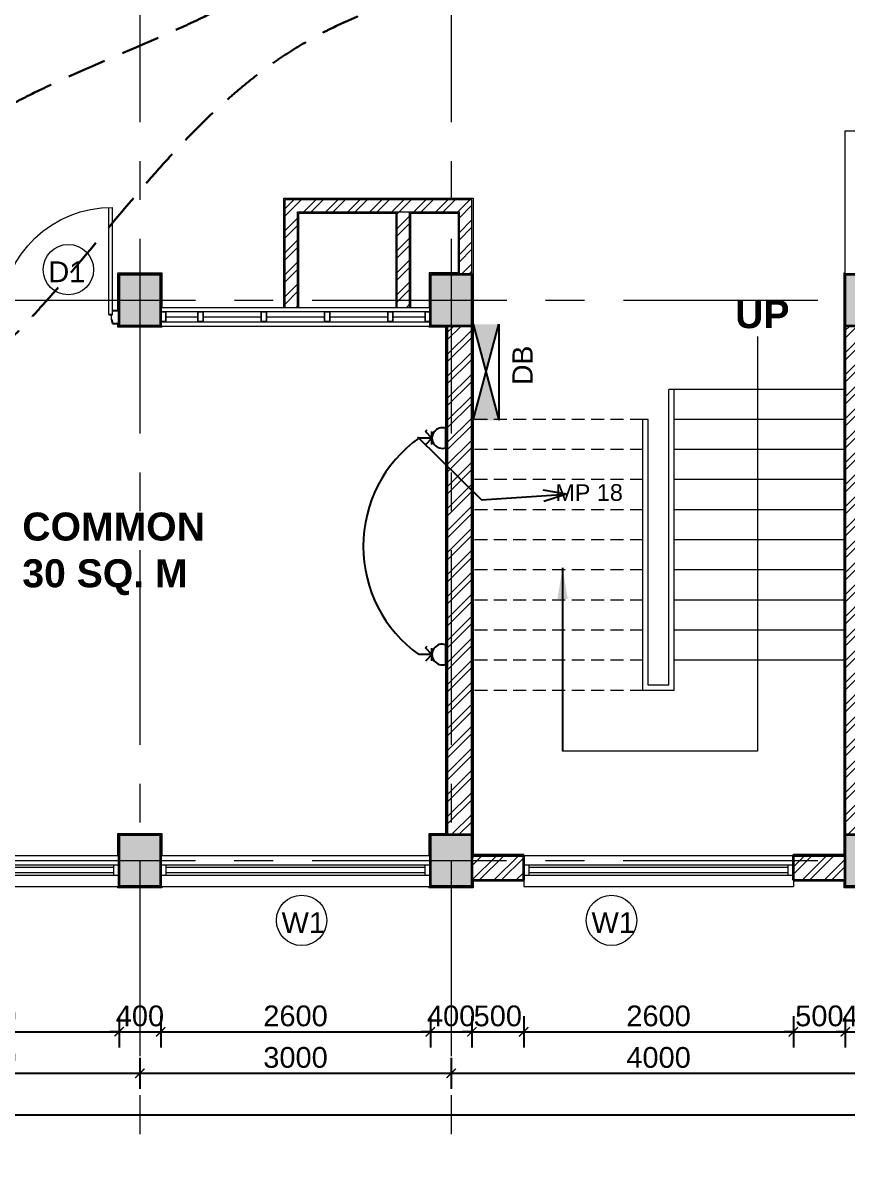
# Model space of a CAD drawing. Header units: inches. Extents: x 527934 to 2134587, y -408734 to 227304.
# Drawn here: x 1418932 to 1426882, y -203679 to -192755 of the extents above; entities that cross this region are included whole.
import ezdxf

# ---------------------------------------------------------------- set-up
doc = ezdxf.new("R2010")
doc.units = ezdxf.units.IN
doc.header["$MEASUREMENT"] = 0
for name, pattern in [('CENTER', [2, 1.25, -0.25, 0.25, -0.25]), ('HIDDEN', [0.375, 0.25, -0.125]), ('HIDDEN2', [0.1875, 0.125, -0.0625])]:
    doc.linetypes.add(name, pattern=pattern)
for name, color, linetype, lineweight in [('2 POWER TEL COMP', 3, 'Continuous', 25), ('5 DB BOXES', 3, 'Continuous', 25), ('6 LIGHT PT WIRING', 3, 'Continuous', 25), ('7 POWER PT WIRING', 3, 'Continuous', 25), ('centre line', 1, 'CENTER', 9), ('dim', 253, 'Continuous', 9), ('door', 77, 'Continuous', 13), ('hatch', 250, 'Continuous', 5), ('hatch - general', 252, 'Continuous', 5), ('hatch 2', 251, 'Continuous', 5), ('INSULATION', 253, 'Continuous', 5), ('metal', 40, 'Continuous', 18), ('partition wall', 5, 'Continuous', 20), ('partition wall-brick', 40, 'Continuous', 20), ('plaster line', 253, 'Continuous', 5), ('railing', 4, 'Continuous', 13), ('sill', 253, 'Continuous', 13), ('stair steps', 54, 'Continuous', 20), ('text', 7, 'Continuous', 13), ('wall - brick', 30, 'Continuous', 35), ('window', 1, 'Continuous', 15)]:
    doc.layers.add(name, color=color, linetype=linetype, lineweight=lineweight)
doc.styles.add('labelling', font='arial.ttf')
doc.styles.get("Standard").update_dxf_attribs({"font": 'arial.ttf'})
doc.styles.add('style1', font='arial.ttf')
doc.linetypes.add('BATTING', pattern='A,0.0001,-0.1,[134,ltypeshp.shx,S=0.1,R=0,X=-0.1,Y=0],-0.2,[134,ltypeshp.shx,S=0.1,R=180,X=0.1,Y=0],-0.1', length=0.4001)
doc.dimstyles.new('dim 100', dxfattribs={"dimtxt": 200, "dimasz": 90, "dimexe": 150, "dimexo": 150, "dimgap": 50, "dimtad": 1, "dimdec": 0, "dimzin": 0, "dimdsep": 46, "dimtxsty": 'Standard', "dimblk": 'ARCHTICK', "dimcen": 100, "dimdle": 150, "dimazin": 0, "dimtfac": 1, "dimtdec": 0, "dimtix": 1, "dimtmove": 2, "dimatfit": 3, "dimfxl": 150, "dimfxlon": 1, "dimtolj": 1, "dimtzin": 0, "dimarcsym": 0})
pattern_1 = [(45, (-719819.97, 58081.36), (-106.066017, 106.066017), []), (45, (-719749.25, 58081.36), (-106.066017, 106.066017), [])]

# ---------------------------------------------------------------- blocks, each defined once
blk = doc.blocks.new('_ArchTick')
at = {"color": 0, "linetype": 'ByBlock', "const_width": 0.15}
blk.add_lwpolyline([(-0.5, -0.5), (0.5, 0.5)], dxfattribs=at)
blk = doc.blocks.new('WINDOW 1')
at = {"layer": 'window'}
for p, q in [((2122082, -84476), (2124682, -84476)), ((2122132, -84476), (2122132, -84576)), ((2122132, -84501), (2124632, -84501)), ((2122082, -84576), (2124682, -84576)), ((2122132, -84551), (2124632, -84551))]:
    blk.add_line(p, q, dxfattribs=at)
at = {"layer": 'window', "ltscale": 400}
blk.add_line((2124632, -84576), (2124632, -84476), dxfattribs=at)
blk = doc.blocks.new('door 1')
at = {"layer": 'door', "lineweight": 25}
for p, q in [((1761262.3, -142071.5), (1761366.5, -142071.5)), ((1761262.3, -142124), (1761262.3, -142071.5)), ((1761366.5, -142124), (1761366.5, -142071.5)), ((1761333.2, -142134), (1761366.5, -142124)), ((1761295.7, -142989.8), (1761295.7, -143019)), ((1761262.3, -143019), (1761262.3, -143071.5)), ((1761262.3, -143071.5), (1761366.5, -143071.5)), ((1761333.2, -143009), (1761366.5, -143019)), ((1761366.5, -143019), (1761366.5, -143071.5))]:
    blk.add_line(p, q, dxfattribs=at)
at = {"layer": 'door'}
for p, q in [((1761262.3, -142124), (1761295.7, -142124)), ((1761295.7, -142124), (1761295.7, -142134)), ((1761333.2, -142134), (1761295.7, -142134)), ((1761295.7, -142989.8), (1760434.8, -142989.8)), ((1761295.7, -143019), (1760434.6, -143019)), ((1761333.2, -143009), (1761295.7, -143009))]:
    blk.add_line(p, q, dxfattribs=at)
blk.add_arc((1761319.9, -143009), 885.3, 91.56718, 180.64961, dxfattribs=at)
blk = doc.blocks.new('2X4')
at = {"layer": 'hatch 2'}
h = blk.add_hatch(dxfattribs=at)
h.set_pattern_fill('ANSI31', color=256, scale=20)
h.set_pattern_definition([(45, (0, 0), (-1.767766953, 1.767766953), [])])
h.paths.add_polyline_path([(5938822, -146997), (5938776, -146997, 0.414214), (5938774, -146999), (5938774, -147047), (5938777, -147047), (5938777, -147000), (5938821, -147000), (5938821, -147047), (5938824, -147047), (5938824, -146999, 0.414214)])
h.paths.add_polyline_path([(5938777, -147047), (5938774, -147047), (5938774, -147095, 0.414214), (5938776, -147097), (5938822, -147097, 0.414218), (5938824, -147095), (5938824, -147047), (5938821, -147047), (5938821, -147094), (5938777, -147094)])
at = {"layer": 'metal'}
blk.add_lwpolyline([(5938776, -147097), (5938822, -147097, 0.414214), (5938824, -147095), (5938824, -146999, 0.414214), (5938822, -146997), (5938776, -146997, 0.414214), (5938774, -146999), (5938774, -147095, 0.414214)], format="xyb", close=True, dxfattribs=at)
blk.add_lwpolyline([(5938777, -147094), (5938821, -147094), (5938821, -147000), (5938777, -147000)], close=True, dxfattribs=at)
blk = doc.blocks.new('*D3072')
at = {"layer": 'Defpoints', "color": 0, "ltscale": 400}
for p in [(1401862, -201079), (1433262, -201079), (1433262, -203279)]:
    blk.add_point(p, dxfattribs=at)
at = {"layer": 'dim', "color": 0, "lineweight": -2, "ltscale": 400}
for p, q in [((1401862, -203129), (1401862, -203429)), ((1433262, -203129), (1433262, -203429)), ((1401712, -203279), (1433412, -203279))]:
    blk.add_line(p, q, dxfattribs=at)
at = {"layer": 'dim', "color": 0, "lineweight": -2, "ltscale": 400, "xscale": 90, "yscale": 90, "zscale": 90, "rotation": 180}
blk.add_blockref('_ArchTick', (1401862, -203279), dxfattribs=at)
at = {"layer": 'dim', "color": 0, "lineweight": -2, "ltscale": 400, "xscale": 90, "yscale": 90, "zscale": 90}
blk.add_blockref('_ArchTick', (1433262, -203279), dxfattribs=at)
at = {"layer": 'dim', "color": 0, "ltscale": 400, "insert": (1417562, -203127), "char_height": 200, "attachment_point": 5}
blk.add_mtext('\\A1;31400', dxfattribs=at)
blk = doc.blocks.new('*D3078')
at = {"layer": 'Defpoints', "color": 0, "ltscale": 400}
for p in [(1417062, -201079), (1420062, -201079), (1420062, -202879)]:
    blk.add_point(p, dxfattribs=at)
at = {"layer": 'dim', "color": 0, "lineweight": -2, "ltscale": 400}
for p, q in [((1417062, -202729), (1417062, -203029)), ((1420062, -202729), (1420062, -203029)), ((1416912, -202879), (1420212, -202879))]:
    blk.add_line(p, q, dxfattribs=at)
at = {"layer": 'dim', "color": 0, "lineweight": -2, "ltscale": 400, "xscale": 90, "yscale": 90, "zscale": 90, "rotation": 180}
blk.add_blockref('_ArchTick', (1417062, -202879), dxfattribs=at)
at = {"layer": 'dim', "color": 0, "lineweight": -2, "ltscale": 400, "xscale": 90, "yscale": 90, "zscale": 90}
blk.add_blockref('_ArchTick', (1420062, -202879), dxfattribs=at)
at = {"layer": 'dim', "color": 0, "ltscale": 400, "insert": (1418562, -202727), "char_height": 200, "attachment_point": 5}
blk.add_mtext('\\A1;3000', dxfattribs=at)
blk = doc.blocks.new('*D3079')
at = {"layer": 'Defpoints', "color": 0, "ltscale": 400}
for p in [(1420062, -201079), (1423062, -201079), (1423062, -202879)]:
    blk.add_point(p, dxfattribs=at)
at = {"layer": 'dim', "color": 0, "lineweight": -2, "ltscale": 400}
for p, q in [((1420062, -202729), (1420062, -203029)), ((1423062, -202729), (1423062, -203029)), ((1419912, -202879), (1423212, -202879))]:
    blk.add_line(p, q, dxfattribs=at)
at = {"layer": 'dim', "color": 0, "lineweight": -2, "ltscale": 400, "xscale": 90, "yscale": 90, "zscale": 90, "rotation": 180}
blk.add_blockref('_ArchTick', (1420062, -202879), dxfattribs=at)
at = {"layer": 'dim', "color": 0, "lineweight": -2, "ltscale": 400, "xscale": 90, "yscale": 90, "zscale": 90}
blk.add_blockref('_ArchTick', (1423062, -202879), dxfattribs=at)
at = {"layer": 'dim', "color": 0, "ltscale": 400, "insert": (1421562, -202727), "char_height": 200, "attachment_point": 5}
blk.add_mtext('\\A1;3000', dxfattribs=at)
blk = doc.blocks.new('*D3080')
at = {"layer": 'Defpoints', "color": 0, "ltscale": 400}
for p in [(1423062, -201079), (1427062, -201079), (1427062, -202879)]:
    blk.add_point(p, dxfattribs=at)
at = {"layer": 'dim', "color": 0, "lineweight": -2, "ltscale": 400}
for p, q in [((1423062, -202729), (1423062, -203029)), ((1427062, -202729), (1427062, -203029)), ((1422912, -202879), (1427212, -202879))]:
    blk.add_line(p, q, dxfattribs=at)
at = {"layer": 'dim', "color": 0, "lineweight": -2, "ltscale": 400, "xscale": 90, "yscale": 90, "zscale": 90, "rotation": 180}
blk.add_blockref('_ArchTick', (1423062, -202879), dxfattribs=at)
at = {"layer": 'dim', "color": 0, "lineweight": -2, "ltscale": 400, "xscale": 90, "yscale": 90, "zscale": 90}
blk.add_blockref('_ArchTick', (1427062, -202879), dxfattribs=at)
at = {"layer": 'dim', "color": 0, "ltscale": 400, "insert": (1425062, -202727), "char_height": 200, "attachment_point": 5}
blk.add_mtext('\\A1;4000', dxfattribs=at)
blk = doc.blocks.new('*D3106')
at = {"layer": 'Defpoints', "color": 0, "ltscale": 400}
for p in [(1417262, -201079), (1419862, -201079), (1419862, -202479)]:
    blk.add_point(p, dxfattribs=at)
at = {"layer": 'plaster line', "color": 0, "lineweight": -2, "ltscale": 400}
for p, q in [((1417262, -202329), (1417262, -202629)), ((1419862, -202329), (1419862, -202629)), ((1417112, -202479), (1420012, -202479))]:
    blk.add_line(p, q, dxfattribs=at)
at = {"layer": 'plaster line', "color": 0, "lineweight": -2, "ltscale": 400, "xscale": 90, "yscale": 90, "zscale": 90, "rotation": 180}
blk.add_blockref('_ArchTick', (1417262, -202479), dxfattribs=at)
at = {"layer": 'plaster line', "color": 0, "lineweight": -2, "ltscale": 400, "xscale": 90, "yscale": 90, "zscale": 90}
blk.add_blockref('_ArchTick', (1419862, -202479), dxfattribs=at)
at = {"layer": 'plaster line', "color": 0, "ltscale": 400, "insert": (1418562, -202327), "char_height": 200, "attachment_point": 5}
blk.add_mtext('\\A1;2600', dxfattribs=at)
blk = doc.blocks.new('*D3107')
at = {"layer": 'Defpoints', "color": 0, "ltscale": 400}
for p in [(1419862, -201079), (1420262, -201079), (1420262, -202479)]:
    blk.add_point(p, dxfattribs=at)
at = {"layer": 'plaster line', "color": 0, "lineweight": -2, "ltscale": 400}
for p, q in [((1419862, -202329), (1419862, -202629)), ((1420262, -202329), (1420262, -202629)), ((1419862, -202479), (1419772, -202479)), ((1419862, -202479), (1420262, -202479)), ((1420262, -202479), (1420352, -202479))]:
    blk.add_line(p, q, dxfattribs=at)
at = {"layer": 'plaster line', "color": 0, "lineweight": -2, "ltscale": 400, "xscale": 90, "yscale": 90, "zscale": 90}
blk.add_blockref('_ArchTick', (1419862, -202479), dxfattribs=at)
at = {"layer": 'plaster line', "color": 0, "lineweight": -2, "ltscale": 400, "xscale": 90, "yscale": 90, "zscale": 90, "rotation": 180}
blk.add_blockref('_ArchTick', (1420262, -202479), dxfattribs=at)
at = {"layer": 'plaster line', "color": 0, "ltscale": 400, "insert": (1420062, -202327), "char_height": 200, "attachment_point": 5}
blk.add_mtext('\\A1;400', dxfattribs=at)
blk = doc.blocks.new('*D3108')
at = {"layer": 'Defpoints', "color": 0, "ltscale": 400}
for p in [(1420262, -201079), (1422862, -201079), (1422862, -202479)]:
    blk.add_point(p, dxfattribs=at)
at = {"layer": 'plaster line', "color": 0, "lineweight": -2, "ltscale": 400}
for p, q in [((1420262, -202329), (1420262, -202629)), ((1422862, -202329), (1422862, -202629)), ((1420112, -202479), (1423012, -202479))]:
    blk.add_line(p, q, dxfattribs=at)
at = {"layer": 'plaster line', "color": 0, "lineweight": -2, "ltscale": 400, "xscale": 90, "yscale": 90, "zscale": 90, "rotation": 180}
blk.add_blockref('_ArchTick', (1420262, -202479), dxfattribs=at)
at = {"layer": 'plaster line', "color": 0, "lineweight": -2, "ltscale": 400, "xscale": 90, "yscale": 90, "zscale": 90}
blk.add_blockref('_ArchTick', (1422862, -202479), dxfattribs=at)
at = {"layer": 'plaster line', "color": 0, "ltscale": 400, "insert": (1421562, -202327), "char_height": 200, "attachment_point": 5}
blk.add_mtext('\\A1;2600', dxfattribs=at)
blk = doc.blocks.new('*D3109')
at = {"layer": 'Defpoints', "color": 0, "ltscale": 400}
for p in [(1422862, -201079), (1423262, -201079), (1423262, -202479)]:
    blk.add_point(p, dxfattribs=at)
at = {"layer": 'plaster line', "color": 0, "lineweight": -2, "ltscale": 400}
for p, q in [((1422862, -202329), (1422862, -202629)), ((1423262, -202329), (1423262, -202629)), ((1422862, -202479), (1422772, -202479)), ((1422862, -202479), (1423262, -202479)), ((1423262, -202479), (1423352, -202479))]:
    blk.add_line(p, q, dxfattribs=at)
at = {"layer": 'plaster line', "color": 0, "lineweight": -2, "ltscale": 400, "xscale": 90, "yscale": 90, "zscale": 90}
blk.add_blockref('_ArchTick', (1422862, -202479), dxfattribs=at)
at = {"layer": 'plaster line', "color": 0, "lineweight": -2, "ltscale": 400, "xscale": 90, "yscale": 90, "zscale": 90, "rotation": 180}
blk.add_blockref('_ArchTick', (1423262, -202479), dxfattribs=at)
at = {"layer": 'plaster line', "color": 0, "ltscale": 400, "insert": (1423062, -202327), "char_height": 200, "attachment_point": 5}
blk.add_mtext('\\A1;400', dxfattribs=at)
blk = doc.blocks.new('*D3110')
at = {"layer": 'Defpoints', "color": 0, "ltscale": 400}
for p in [(1423262, -201079), (1423762, -201019), (1423762, -202479)]:
    blk.add_point(p, dxfattribs=at)
at = {"layer": 'plaster line', "color": 0, "lineweight": -2, "ltscale": 400}
for p, q in [((1423262, -202329), (1423262, -202629)), ((1423762, -202329), (1423762, -202629)), ((1423262, -202479), (1423172, -202479)), ((1423262, -202479), (1423762, -202479)), ((1423762, -202479), (1423852, -202479))]:
    blk.add_line(p, q, dxfattribs=at)
at = {"layer": 'plaster line', "color": 0, "lineweight": -2, "ltscale": 400, "xscale": 90, "yscale": 90, "zscale": 90}
blk.add_blockref('_ArchTick', (1423262, -202479), dxfattribs=at)
at = {"layer": 'plaster line', "color": 0, "lineweight": -2, "ltscale": 400, "xscale": 90, "yscale": 90, "zscale": 90, "rotation": 180}
blk.add_blockref('_ArchTick', (1423762, -202479), dxfattribs=at)
at = {"layer": 'plaster line', "color": 0, "ltscale": 400, "insert": (1423512, -202327), "char_height": 200, "attachment_point": 5}
blk.add_mtext('\\A1;500', dxfattribs=at)
blk = doc.blocks.new('*D3111')
at = {"layer": 'Defpoints', "color": 0, "ltscale": 400}
for p in [(1423762, -201019), (1426362, -201019), (1426362, -202479)]:
    blk.add_point(p, dxfattribs=at)
at = {"layer": 'plaster line', "color": 0, "lineweight": -2, "ltscale": 400}
for p, q in [((1423762, -202329), (1423762, -202629)), ((1426362, -202329), (1426362, -202629)), ((1423612, -202479), (1426512, -202479))]:
    blk.add_line(p, q, dxfattribs=at)
at = {"layer": 'plaster line', "color": 0, "lineweight": -2, "ltscale": 400, "xscale": 90, "yscale": 90, "zscale": 90, "rotation": 180}
blk.add_blockref('_ArchTick', (1423762, -202479), dxfattribs=at)
at = {"layer": 'plaster line', "color": 0, "lineweight": -2, "ltscale": 400, "xscale": 90, "yscale": 90, "zscale": 90}
blk.add_blockref('_ArchTick', (1426362, -202479), dxfattribs=at)
at = {"layer": 'plaster line', "color": 0, "ltscale": 400, "insert": (1425062, -202327), "char_height": 200, "attachment_point": 5}
blk.add_mtext('\\A1;2600', dxfattribs=at)
blk = doc.blocks.new('*D3112')
at = {"layer": 'Defpoints', "color": 0, "ltscale": 400}
for p in [(1426362, -201019), (1426862, -201019), (1426862, -202479)]:
    blk.add_point(p, dxfattribs=at)
at = {"layer": 'plaster line', "color": 0, "lineweight": -2, "ltscale": 400}
for p, q in [((1426362, -202329), (1426362, -202629)), ((1426862, -202329), (1426862, -202629)), ((1426362, -202479), (1426272, -202479)), ((1426362, -202479), (1426862, -202479)), ((1426862, -202479), (1426952, -202479))]:
    blk.add_line(p, q, dxfattribs=at)
at = {"layer": 'plaster line', "color": 0, "lineweight": -2, "ltscale": 400, "xscale": 90, "yscale": 90, "zscale": 90}
blk.add_blockref('_ArchTick', (1426362, -202479), dxfattribs=at)
at = {"layer": 'plaster line', "color": 0, "lineweight": -2, "ltscale": 400, "xscale": 90, "yscale": 90, "zscale": 90, "rotation": 180}
blk.add_blockref('_ArchTick', (1426862, -202479), dxfattribs=at)
at = {"layer": 'plaster line', "color": 0, "ltscale": 400, "insert": (1426612, -202327), "char_height": 200, "attachment_point": 5}
blk.add_mtext('\\A1;500', dxfattribs=at)
blk = doc.blocks.new('*D3113')
at = {"layer": 'Defpoints', "color": 0, "ltscale": 400}
for p in [(1426862, -201019), (1427262, -201019), (1427262, -202479)]:
    blk.add_point(p, dxfattribs=at)
at = {"layer": 'plaster line', "color": 0, "lineweight": -2, "ltscale": 400}
for p, q in [((1426862, -202329), (1426862, -202629)), ((1427262, -202329), (1427262, -202629)), ((1426862, -202479), (1426772, -202479)), ((1426862, -202479), (1427262, -202479)), ((1427262, -202479), (1427352, -202479))]:
    blk.add_line(p, q, dxfattribs=at)
at = {"layer": 'plaster line', "color": 0, "lineweight": -2, "ltscale": 400, "xscale": 90, "yscale": 90, "zscale": 90}
blk.add_blockref('_ArchTick', (1426862, -202479), dxfattribs=at)
at = {"layer": 'plaster line', "color": 0, "lineweight": -2, "ltscale": 400, "xscale": 90, "yscale": 90, "zscale": 90, "rotation": 180}
blk.add_blockref('_ArchTick', (1427262, -202479), dxfattribs=at)
at = {"layer": 'plaster line', "color": 0, "ltscale": 400, "insert": (1427062, -202327), "char_height": 200, "attachment_point": 5}
blk.add_mtext('\\A1;400', dxfattribs=at)
blk = doc.blocks.new('15 amp socket')
at = {"color": 3, "lineweight": 25}
for p, q in [((593022, 179162), (593022, 179286)), ((593022, 179162), (592958, 179225)), ((592960, 179162), (593084, 179162)), ((593022, 179162), (593085, 179225)), ((593085, 179225), (593102, 179208)), ((592928, 179029), (593115, 179029))]:
    blk.add_line(p, q, dxfattribs=at)
blk.add_arc((593022, 179062), 99.5, 340.3538, 199.6462, dxfattribs=at)
blk = doc.blocks.new('mpb')
h = blk.add_hatch(color=3)
h.paths.add_polyline_path([(531970.3, 179434.5), (531970.3, 179645.9), (531575.1, 179540.2)])
h.paths.add_polyline_path([(531575.1, 179540.2), (531284.1, 179618), (531284.1, 179462.4)])
h.paths.add_polyline_path([(531284.1, 179462.4), (531284.1, 179618), (531179.8, 179645.9), (531179.8, 179434.5)])
at = {"color": 3}
for p, q in [((531179.8, 179645.9), (531970.3, 179645.9)), ((531179.8, 179645.9), (531970.3, 179434.5)), ((531970.3, 179645.9), (531179.8, 179434.5)), ((531970.3, 179434.5), (531179.8, 179434.5))]:
    blk.add_line(p, q, dxfattribs=at)
blk = doc.blocks.new('*U1915')
at = {"color": 3}
for p, q in [((-181326.36, -126938.56), (-181304.91, -126935.59)), ((-181304.91, -126935.59), (-181289.35, -126948.94)), ((-181289.35, -126948.94), (-181292.63, -126944.26)), ((-181289.35, -126948.94), (-181294.44, -126946.37))]:
    blk.add_line(p, q, dxfattribs=at)

msp = doc.modelspace()

# ---------------------------------------------------------------- hatches: boundary and pattern name
at = {"layer": 'hatch', "ltscale": 400}
h = msp.add_hatch(dxfattribs=at)
h.set_pattern_fill('ANSI32', color=256, scale=400)
h.set_pattern_definition(pattern_1)
h.paths.add_polyline_path([(1426861.7, -200828.8), (1426361.7, -200828.8), (1426361.7, -201018.8), (1426861.7, -201018.8)])
h.paths.add_polyline_path([(1426861.7, -200778.8), (1426361.7, -200778.8), (1426361.7, -200828.8), (1426861.7, -200828.8)])
h.paths.add_polyline_path([(1423761.7, -200828.8), (1423261.7, -200828.8), (1423261.7, -201018.8), (1423761.7, -201018.8)])
h.paths.add_polyline_path([(1423761.7, -200778.8), (1423261.7, -200778.8), (1423261.7, -200828.8), (1423761.7, -200828.8)])
h.paths.add_polyline_path([(1423261.7, -195678.8), (1423061.7, -195678.8), (1423061.7, -200578.8), (1423261.7, -200578.8)])
h.paths.add_polyline_path([(1423061.7, -195678.8), (1423021.7, -195678.8), (1423021.7, -200578.8), (1423061.7, -200578.8)])
h.paths.add_polyline_path([(1423261.7, -194458.8), (1423061.7, -194458.8), (1423061.7, -194578.8), (1423141.7, -194578.8), (1423141.7, -195178.8), (1423261.7, -195178.8)])
h.paths.add_polyline_path([(1423061.7, -194458.8), (1421461.7, -194458.8), (1421461.7, -195428.8), (1421581.7, -195428.8), (1421581.7, -194578.8), (1422541.7, -194578.8), (1423061.7, -194578.8)])
h.paths.add_polyline_path([(1422661.7, -194578.8), (1422541.7, -194578.8), (1422541.7, -195428.8), (1422661.7, -195428.8)], flags=17)
h.paths.add_polyline_path([(1422661.7, -195428.8), (1422541.7, -195428.8), (1422541.7, -195498.8), (1422661.7, -195498.8)])
h.paths.add_polyline_path([(1421581.7, -195428.8), (1421461.7, -195428.8), (1421461.7, -195498.8), (1421581.7, -195498.8)])
h = msp.add_hatch(dxfattribs=at)
h.set_pattern_fill('ANSI32', color=256, scale=400)
h.set_pattern_definition(pattern_1)
h.paths.add_polyline_path([(1426861.7, -200578.8), (1427061.7, -200578.8), (1427061.7, -195678.8), (1426861.7, -195678.8)])
h.paths.add_polyline_path([(1427101.7, -195678.8), (1427061.7, -195678.8), (1427061.7, -200578.8), (1427101.7, -200578.8)])
at = {"layer": 'hatch - general'}
h = msp.add_hatch(dxfattribs=at)
h.set_pattern_fill('AR-CONC', color=256, scale=15)
h.set_pattern_definition([(50, (-719819.97, -100972.85), (107.5890274, -9.4128202), [11.25, -123.75]), (355, (-719819.97, -100972.85), (-20.8127, 112.82882), [9, -99]), (100.4514445, (-719811, -100973.63), (86.776327, 103.4159986), [9.561029, -105.171317]), (46.1842, (-719819.97, -100942.85), (160.0862, -24.827892), [16.875, -185.625]), (96.6356355, (-719806.63, -100944.92), (140.199292, 146.11779), [14.341551, -157.757064]), (351.184164, (-719819.97, -100942.85), (140.199292, 146.11779), [13.5, -148.5]), (21, (-719804.97, -100950.35), (89.5360578, -60.3928336), [11.25, -123.75]), (326, (-719804.97, -100950.35), (36.4973, 108.772507), [9, -99]), (71.451445, (-719797.5, -100955.38), (126.0333565, 48.379673), [9.5610285, -105.171317]), (37.5, (-719819.966, -100972.847), (1.8239783, 49.9340781), [0, -97.8, 0, -100.5, 0, -99.375]), (7.5, (-719819.966, -100972.85), (39.4604306, 59.1617568), [0, -57.3, 0, -95.55, 0, -37.875]), (327.5, (-719853.416, -100972.847), (80.0733654, -3.38323076), [0, -37.5, 0, -117, 0, -155.25]), (317.5, (-719868.416, -100972.85), (87.4779254, 15.0157473), [0, -48.75, 0, -77.7, 0, -110.25])])
h.paths.add_polyline_path([(1402061.7, -200578.8), (1401861.7, -200578.8), (1401861.7, -200828.8), (1402061.7, -200828.8)])
h.paths.add_polyline_path([(1402261.7, -200578.8), (1402061.7, -200578.8), (1402061.7, -200828.8), (1402261.7, -200828.8)])
h.paths.add_polyline_path([(1402261.7, -200828.8), (1402061.7, -200828.8), (1402061.7, -201078.8), (1402261.7, -201078.8)])
h.paths.add_polyline_path([(1402061.7, -200828.8), (1401861.7, -200828.8), (1401861.7, -201078.8), (1402061.7, -201078.8)])
h.paths.add_polyline_path([(1405061.7, -200578.8), (1404861.7, -200578.8), (1404861.7, -200828.8), (1405061.7, -200828.8)])
h.paths.add_polyline_path([(1405261.7, -200578.8), (1405061.7, -200578.8), (1405061.7, -200828.8), (1405261.7, -200828.8)])
h.paths.add_polyline_path([(1405261.7, -200828.8), (1405061.7, -200828.8), (1405061.7, -201078.8), (1405261.7, -201078.8)])
h.paths.add_polyline_path([(1405061.7, -200828.8), (1404861.7, -200828.8), (1404861.7, -201078.8), (1405061.7, -201078.8)])
h.paths.add_polyline_path([(1408061.7, -200578.8), (1407861.7, -200578.8), (1407861.7, -200828.8), (1408061.7, -200828.8)])
h.paths.add_polyline_path([(1408261.7, -200578.8), (1408061.7, -200578.8), (1408061.7, -200828.8), (1408261.7, -200828.8)])
h.paths.add_polyline_path([(1408261.7, -200828.8), (1408061.7, -200828.8), (1408061.7, -201078.8), (1408261.7, -201078.8)])
h.paths.add_polyline_path([(1408061.7, -200828.8), (1407861.7, -200828.8), (1407861.7, -201078.8), (1408061.7, -201078.8)])
h.paths.add_polyline_path([(1411061.7, -200828.8), (1410861.7, -200828.8), (1410861.7, -201078.8), (1411061.7, -201078.8)])
h.paths.add_polyline_path([(1411261.7, -200828.8), (1411061.7, -200828.8), (1411061.7, -201078.8), (1411261.7, -201078.8)])
h.paths.add_polyline_path([(1411261.7, -200578.8), (1411061.7, -200578.8), (1411061.7, -200828.8), (1411261.7, -200828.8)])
h.paths.add_polyline_path([(1411061.7, -200578.8), (1410861.7, -200578.8), (1410861.7, -200828.8), (1411061.7, -200828.8)])
h.paths.add_polyline_path([(1414261.7, -200828.8), (1414061.7, -200828.8), (1414061.7, -201078.8), (1414261.7, -201078.8)])
h.paths.add_polyline_path([(1414061.7, -200828.8), (1413861.7, -200828.8), (1413861.7, -201078.8), (1414061.7, -201078.8)])
h.paths.add_polyline_path([(1414261.7, -200578.8), (1414061.7, -200578.8), (1414061.7, -200828.8), (1414261.7, -200828.8)])
h.paths.add_polyline_path([(1414061.7, -200578.8), (1413861.7, -200578.8), (1413861.7, -200828.8), (1414061.7, -200828.8)])
h.paths.add_polyline_path([(1417261.7, -200828.8), (1417061.7, -200828.8), (1417061.7, -201078.8), (1417261.7, -201078.8)])
h.paths.add_polyline_path([(1417261.7, -200578.8), (1417061.7, -200578.8), (1417061.7, -200828.8), (1417261.7, -200828.8)])
h.paths.add_polyline_path([(1417061.7, -200578.8), (1416861.7, -200578.8), (1416861.7, -200828.8), (1417061.7, -200828.8)])
h.paths.add_polyline_path([(1417061.7, -200828.8), (1416861.7, -200828.8), (1416861.7, -201078.8), (1417061.7, -201078.8)])
h.paths.add_polyline_path([(1420061.7, -200828.8), (1419861.7, -200828.8), (1419861.7, -201078.8), (1420061.7, -201078.8)])
h.paths.add_polyline_path([(1420061.7, -200578.8), (1419861.7, -200578.8), (1419861.7, -200828.8), (1420061.7, -200828.8)])
h.paths.add_polyline_path([(1420261.7, -200578.8), (1420061.7, -200578.8), (1420061.7, -200828.8), (1420261.7, -200828.8)])
h.paths.add_polyline_path([(1420261.7, -200828.8), (1420061.7, -200828.8), (1420061.7, -201078.8), (1420261.7, -201078.8)])
h.paths.add_polyline_path([(1423061.7, -200578.8), (1422861.7, -200578.8), (1422861.7, -200828.8), (1423061.7, -200828.8)])
h.paths.add_polyline_path([(1423261.7, -200578.8), (1423061.7, -200578.8), (1423061.7, -200828.8), (1423261.7, -200828.8)])
h.paths.add_polyline_path([(1423261.7, -200828.8), (1423061.7, -200828.8), (1423061.7, -201078.8), (1423261.7, -201078.8)])
h.paths.add_polyline_path([(1423061.7, -200828.8), (1422861.7, -200828.8), (1422861.7, -201078.8), (1423061.7, -201078.8)])
h.paths.add_polyline_path([(1427261.7, -200828.8), (1427061.7, -200828.8), (1427061.7, -201078.8), (1427261.7, -201078.8)])
h.paths.add_polyline_path([(1427261.7, -200578.8), (1427061.7, -200578.8), (1427061.7, -200828.8), (1427261.7, -200828.8)])
h.paths.add_polyline_path([(1427061.7, -200578.8), (1426861.7, -200578.8), (1426861.7, -200828.8), (1427061.7, -200828.8)])
h.paths.add_polyline_path([(1427061.7, -200828.8), (1426861.7, -200828.8), (1426861.7, -201078.8), (1427061.7, -201078.8)])
h.paths.add_polyline_path([(1430261.7, -200828.8), (1430061.7, -200828.8), (1430061.7, -201078.8), (1430261.7, -201078.8)])
h.paths.add_polyline_path([(1430261.7, -200578.8), (1430061.7, -200578.8), (1430061.7, -200828.8), (1430261.7, -200828.8)])
h.paths.add_polyline_path([(1430061.7, -200578.8), (1429861.7, -200578.8), (1429861.7, -200828.8), (1430061.7, -200828.8)])
h.paths.add_polyline_path([(1430061.7, -200828.8), (1429861.7, -200828.8), (1429861.7, -201078.8), (1430061.7, -201078.8)])
h.paths.add_polyline_path([(1433261.7, -200828.8), (1433061.7, -200828.8), (1433061.7, -201078.8), (1433261.7, -201078.8)])
h.paths.add_polyline_path([(1433261.7, -200578.8), (1433061.7, -200578.8), (1433061.7, -200828.8), (1433261.7, -200828.8)])
h.paths.add_polyline_path([(1433061.7, -200578.8), (1432861.7, -200578.8), (1432861.7, -200828.8), (1433061.7, -200828.8)])
h.paths.add_polyline_path([(1433061.7, -200828.8), (1432861.7, -200828.8), (1432861.7, -201078.8), (1433061.7, -201078.8)])
h.paths.add_polyline_path([(1433261.7, -195178.8), (1433061.7, -195178.8), (1433061.7, -195428.8), (1433261.7, -195428.8)])
h.paths.add_polyline_path([(1433261.7, -195428.8), (1433061.7, -195428.8), (1433061.7, -195678.8), (1433261.7, -195678.8)])
h.paths.add_polyline_path([(1433061.7, -195428.8), (1432861.7, -195428.8), (1432861.7, -195678.8), (1433061.7, -195678.8)])
h.paths.add_polyline_path([(1433061.7, -195178.8), (1432861.7, -195178.8), (1432861.7, -195428.8), (1433061.7, -195428.8)])
h.paths.add_polyline_path([(1430061.7, -195178.8), (1429861.7, -195178.8), (1429861.7, -195428.8), (1430061.7, -195428.8)])
h.paths.add_polyline_path([(1430061.7, -195428.8), (1429861.7, -195428.8), (1429861.7, -195678.8), (1430061.7, -195678.8)])
h.paths.add_polyline_path([(1430261.7, -195178.8), (1430061.7, -195178.8), (1430061.7, -195428.8), (1430261.7, -195428.8)])
h.paths.add_polyline_path([(1430261.7, -195428.8), (1430061.7, -195428.8), (1430061.7, -195678.8), (1430261.7, -195678.8)])
h.paths.add_polyline_path([(1427061.7, -195178.8), (1426861.7, -195178.8), (1426861.7, -195428.8), (1427061.7, -195428.8)])
h.paths.add_polyline_path([(1427261.7, -195178.8), (1427061.7, -195178.8), (1427061.7, -195428.8), (1427261.7, -195428.8)])
h.paths.add_polyline_path([(1427261.7, -195428.8), (1427061.7, -195428.8), (1427061.7, -195678.8), (1427261.7, -195678.8)])
h.paths.add_polyline_path([(1427061.7, -195428.8), (1426861.7, -195428.8), (1426861.7, -195678.8), (1427061.7, -195678.8)])
h.paths.add_polyline_path([(1423061.7, -195178.8), (1422861.7, -195178.8), (1422861.7, -195428.8), (1423061.7, -195428.8)])
h.paths.add_polyline_path([(1423261.7, -195178.8), (1423061.7, -195178.8), (1423061.7, -195428.8), (1423261.7, -195428.8)])
h.paths.add_polyline_path([(1423261.7, -195428.8), (1423061.7, -195428.8), (1423061.7, -195678.8), (1423261.7, -195678.8)])
h.paths.add_polyline_path([(1423061.7, -195428.8), (1422861.7, -195428.8), (1422861.7, -195678.8), (1423061.7, -195678.8)])
h.paths.add_polyline_path([(1420261.7, -195178.8), (1420061.7, -195178.8), (1420061.7, -195428.8), (1420261.7, -195428.8)])
h.paths.add_polyline_path([(1420061.7, -195178.8), (1419861.7, -195178.8), (1419861.7, -195428.8), (1420061.7, -195428.8)])
h.paths.add_polyline_path([(1420061.7, -195428.8), (1419861.7, -195428.8), (1419861.7, -195678.8), (1420061.7, -195678.8)])
h.paths.add_polyline_path([(1420261.7, -195428.8), (1420061.7, -195428.8), (1420061.7, -195678.8), (1420261.7, -195678.8)])
h.paths.add_polyline_path([(1417711, -188926.1), (1419631.2, -188926.1), (1419631.2, -187802.5), (1417711, -187802.5)], flags=9)
h.paths.add_polyline_path([(1413952.3, -188926.1), (1415894.5, -188926.1), (1415894.5, -187802.5), (1413952.3, -187802.5)], flags=9)
h.paths.add_polyline_path([(1409376.8, -188926.1), (1411366.8, -188926.1), (1411366.8, -187802.5), (1409376.8, -187802.5)], flags=9)
h.paths.add_polyline_path([(1403570.3, -188922.2), (1405793.6, -188922.2), (1405793.6, -187798.7), (1403570.3, -187798.7)], flags=9)
h.paths.add_polyline_path([(1403329.1, -187088.5), (1403330.6, -187088.5), (1403330.6, -187087.7), (1403329.1, -187087.7)], flags=9)
h.paths.add_polyline_path([(1402851.6, -187458), (1402853.1, -187458), (1402853.1, -187457.2), (1402851.6, -187457.2)], flags=9)

# ---------------------------------------------------------------- linework, layer by layer
msp.add_line((1426861.7, -195678.8), (1426861.7, -195678.8))
at = {"layer": '6 LIGHT PT WIRING', "ltscale": 400}
msp.add_arc((1423494.8, -197801.3), 1280.1, 125.45269, 234.54731, dxfattribs=at)
at = {"layer": '7 POWER PT WIRING', "color": 2, "linetype": 'HIDDEN', "lineweight": 30, "ltscale": 1500}
msp.add_spline([(1416671.8, -197047.1), (1417683.5, -196660), (1421863.5, -192832.5), (1423529.7, -191864.5), (1424059.5, -190519), (1425839.5, -189003.5), (1426762.1, -187575.5)], degree=3, dxfattribs=at)
at = {"layer": '7 POWER PT WIRING', "color": 6, "linetype": 'HIDDEN', "lineweight": 30, "ltscale": 1500}
msp.add_spline([(1416762.8, -196663.5), (1417762, -194341), (1421243, -192398.5), (1423531, -189956), (1424344.5, -188651.5), (1424851.7, -188262.5), (1425291, -188155.5)], degree=3, dxfattribs=at)
at = {"layer": 'centre line', "ltscale": 1500}
for p, q in [((1420061.7, -182838.8), (1420061.7, -203678.8)), ((1423061.7, -182838.8), (1423061.7, -203678.8)), ((1397722.7, -195428.8), (1435942.1, -195428.8)), ((1397722, -200828.8), (1435942.1, -200828.8))]:
    msp.add_line(p, q, dxfattribs=at)
at = {"layer": 'dim'}
for p, q in [((1426015.7, -195780.8), (1426015.7, -199774.3)), ((1426015.7, -199774.3), (1424136.7, -199774.3))]:
    msp.add_line(p, q, dxfattribs=at)
for centre in [(1419372.2, -195134.7), (1421620.5, -201405.2), (1424608.2, -201405.2)]:
    msp.add_circle(centre, 242.9, dxfattribs=at)
at = {"layer": 'hatch', "linetype": 'BATTING', "ltscale": 80}
for p, q in [((1420311.7, -195588.8), (1420621.7, -195588.8)), ((1420671.7, -195588.8), (1421231.7, -195588.8)), ((1421281.7, -195588.8), (1421841.7, -195588.8)), ((1421891.7, -195588.8), (1422451.7, -195588.8)), ((1422501.7, -195588.8), (1422811.7, -195588.8))]:
    msp.add_line(p, q, dxfattribs=at)
at = {"layer": 'INSULATION', "linetype": 'BATTING', "ltscale": 40}
msp.add_line((1422861.7, -195223.8), (1422861.7, -195223.8), dxfattribs=at)
at = {"layer": 'partition wall'}
for p, q in [((1426861.7, -195178.8), (1426861.7, -193798.8)), ((1426861.7, -193798.8), (1431391.7, -193798.8)), ((1420261.7, -195498.8), (1422861.7, -195498.8)), ((1420261.7, -195538.8), (1422861.7, -195538.8)), ((1420261.7, -195638.8), (1422861.7, -195638.8)), ((1420261.7, -195678.8), (1422861.7, -195678.8))]:
    msp.add_line(p, q, dxfattribs=at)
at = {"layer": 'partition wall-brick', "ltscale": 0.5}
for p, q in [((1421461.7, -194458.8), (1423261.7, -194458.8)), ((1421461.7, -195498.8), (1421461.7, -194458.8)), ((1423261.7, -195178.8), (1423261.7, -194458.8)), ((1421581.7, -194578.8), (1422541.7, -194578.8)), ((1421581.7, -195498.8), (1421581.7, -194578.8)), ((1422541.7, -194578.8), (1423141.7, -194578.8)), ((1422541.7, -195498.8), (1422541.7, -194578.8)), ((1422661.7, -195498.8), (1422661.7, -194578.8)), ((1423141.7, -195178.8), (1423141.7, -194578.8))]:
    msp.add_line(p, q, dxfattribs=at)
at = {"layer": 'plaster line', "ltscale": 400}
for p, q in [((1423761.7, -200778.8), (1423761.7, -200766.8)), ((1426361.7, -200778.8), (1426361.7, -200766.8))]:
    msp.add_line(p, q, dxfattribs=at)
for points in [[(1419849.7, -195528.8), (1419849.7, -195166.8), (1420273.7, -195166.8), (1420273.7, -195498.8)], [(1420061.7, -195690.8), (1419849.7, -195690.8), (1419849.7, -195653.8)], [(1420273.7, -195678.8), (1420273.7, -195690.8), (1420061.7, -195690.8)], [(1419849.7, -200778.8), (1419849.7, -200566.8), (1420061.7, -200566.8)], [(1420061.7, -200566.8), (1420273.7, -200566.8), (1420273.7, -200778.8)], [(1420273.7, -201078.8), (1420273.7, -201090.8), (1419849.7, -201090.8), (1419849.7, -201078.8)], [(1423273.7, -201018.8), (1423273.7, -201090.8), (1422849.7, -201090.8), (1422849.7, -201078.8)], [(1427273.7, -201018.8), (1427273.7, -201090.8), (1426849.7, -201090.8), (1426849.7, -201030.8)], [(1427273.7, -201018.8), (1427273.7, -201090.8), (1426849.7, -201090.8), (1426849.7, -201018.8)]]:
    msp.add_lwpolyline(points, dxfattribs=at)
at = {"layer": 'railing'}
for p, q in [((1425161.7, -199138.8), (1425161.7, -196288.8)), ((1425211.7, -196288.8), (1425161.7, -196288.8)), ((1425211.7, -199188.8), (1425211.7, -196288.8)), ((1424911.7, -199188.8), (1424911.7, -196578.8)), ((1424961.7, -196578.8), (1424911.7, -196578.8)), ((1424961.7, -199138.8), (1424961.7, -196578.8)), ((1425211.7, -199188.8), (1424911.7, -199188.8)), ((1425161.7, -199138.8), (1424961.7, -199138.8))]:
    msp.add_line(p, q, dxfattribs=at)
at = {"layer": 'sill'}
for p, q in [((1422849.7, -195690.8), (1422849.7, -195678.8)), ((1417261.7, -200778.8), (1419861.7, -200778.8)), ((1420261.7, -200778.8), (1422861.7, -200778.8)), ((1423761.7, -200778.8), (1426361.7, -200778.8)), ((1417261.7, -201078.8), (1419861.7, -201078.8)), ((1420261.7, -201078.8), (1422861.7, -201078.8)), ((1423761.7, -201018.8), (1423761.7, -201078.8)), ((1423761.7, -201078.8), (1426361.7, -201078.8)), ((1426361.7, -201018.8), (1426361.7, -201078.8))]:
    msp.add_line(p, q, dxfattribs=at)
for points in [[(1421449.7, -195498.8), (1421449.7, -194446.8), (1423273.7, -194446.8), (1423273.7, -200766.8), (1423761.7, -200766.8)], [(1421593.7, -195498.8), (1421593.7, -194590.8), (1422529.7, -194590.8), (1422529.7, -195498.8)], [(1422673.7, -195498.8), (1422673.7, -194590.8), (1423129.7, -194590.8), (1423129.7, -195166.8)], [(1423129.7, -195166.8), (1422849.7, -195166.8), (1422849.7, -195498.8)], [(1422849.7, -200778.8), (1422849.7, -200566.8), (1423009.7, -200566.8), (1423009.7, -195690.8), (1422849.7, -195690.8)]]:
    msp.add_lwpolyline(points, dxfattribs=at)
at = {"layer": 'sill', "ltscale": 400}
msp.add_lwpolyline([(1426361.7, -200766.8), (1426849.7, -200766.8), (1426849.7, -195166.8), (1426861.7, -195166.8)], dxfattribs=at)
at = {"layer": 'stair steps'}
for p, q in [((1426861.7, -196288.8), (1425211.7, -196288.8)), ((1426861.7, -196578.8), (1425211.7, -196578.8)), ((1426861.7, -196868.8), (1425211.7, -196868.8)), ((1426861.7, -197158.8), (1425211.7, -197158.8)), ((1426861.7, -197448.8), (1425211.7, -197448.8)), ((1426861.7, -197738.8), (1425211.7, -197738.8)), ((1426861.7, -198028.8), (1425211.7, -198028.8)), ((1426861.7, -198318.8), (1425211.7, -198318.8)), ((1426861.7, -198608.8), (1425211.7, -198608.8)), ((1426861.7, -198898.8), (1425211.7, -198898.8))]:
    msp.add_line(p, q, dxfattribs=at)
at = {"layer": 'stair steps', "linetype": 'HIDDEN2', "ltscale": 1000}
for p, q in [((1424911.7, -196578.8), (1423261.7, -196578.8)), ((1424911.7, -196868.8), (1423261.7, -196868.8)), ((1424911.7, -197158.8), (1423261.7, -197158.8)), ((1424911.7, -197448.8), (1423261.7, -197448.8)), ((1424911.7, -197738.8), (1423261.7, -197738.8)), ((1424911.7, -198028.8), (1423261.7, -198028.8)), ((1424911.7, -198318.8), (1423261.7, -198318.8)), ((1424911.7, -198608.8), (1423261.7, -198608.8)), ((1424911.7, -198898.8), (1423261.7, -198898.8)), ((1424911.7, -199188.8), (1423261.7, -199188.8))]:
    msp.add_line(p, q, dxfattribs=at)
at = {"layer": 'wall - brick'}
for p, q in [((1419861.7, -195178.8), (1420261.7, -195178.8)), ((1423021.7, -195678.8), (1423021.7, -200578.8)), ((1423261.7, -195678.8), (1423261.7, -200578.8)), ((1426861.7, -200578.8), (1426861.7, -195678.8)), ((1423261.7, -200778.8), (1423761.7, -200778.8)), ((1423761.7, -201018.8), (1423761.7, -200778.8)), ((1426361.7, -200778.8), (1426861.7, -200778.8)), ((1426361.7, -201018.8), (1426361.7, -200778.8)), ((1423261.7, -201018.8), (1423761.7, -201018.8)), ((1426361.7, -201018.8), (1426861.7, -201018.8))]:
    msp.add_line(p, q, dxfattribs=at)
for points in [[(1419861.7, -195178.8), (1420261.7, -195178.8), (1420261.7, -195678.8), (1419861.7, -195678.8)], [(1422861.7, -195178.8), (1423261.7, -195178.8), (1423261.7, -195678.8), (1422861.7, -195678.8)], [(1426861.7, -195178.8), (1427261.7, -195178.8), (1427261.7, -195678.8), (1426861.7, -195678.8)], [(1419861.7, -200578.8), (1420261.7, -200578.8), (1420261.7, -201078.8), (1419861.7, -201078.8)], [(1422861.7, -200578.8), (1423261.7, -200578.8), (1423261.7, -201078.8), (1422861.7, -201078.8)], [(1426861.7, -200578.8), (1427261.7, -200578.8), (1427261.7, -201078.8), (1426861.7, -201078.8)]]:
    msp.add_lwpolyline(points, close=True, dxfattribs=at)
at = {"layer": 'window'}
for p, q in [((1420261.7, -200868.8), (1422861.7, -200868.8)), ((1420311.7, -200868.8), (1420311.7, -200968.8)), ((1420261.7, -200968.8), (1422861.7, -200968.8)), ((1420311.7, -200893.8), (1422811.7, -200893.8)), ((1420311.7, -200943.8), (1422811.7, -200943.8))]:
    msp.add_line(p, q, dxfattribs=at)
at = {"layer": 'window', "ltscale": 400}
msp.add_line((1422811.7, -200968.8), (1422811.7, -200868.8), dxfattribs=at)

# ---------------------------------------------------------------- block references
at = {"layer": '2 POWER TEL COMP', "rotation": 89.99999998665979}
for p in [(1602038.7, -789780.2), (1602038.7, -791865.7)]:
    msp.add_blockref('15 amp socket', p, dxfattribs=at)
at = {"layer": '5 DB BOXES', "xscale": 1.169999999925494, "yscale": 1.17000000004191, "zscale": 1.17, "rotation": 90}
msp.add_blockref('mpb', (1633459.4, -818066.5), dxfattribs=at)
at = {"layer": '7 POWER PT WIRING', "color": 3, "xscale": -40.00000000013896, "yscale": 40, "zscale": 40.00000000000001, "rotation": 143.2581597218436}
msp.add_blockref('*U1915', (4197455.6, -8604431.7), dxfattribs=at)
at = {"layer": 'hatch - general', "xscale": -1, "rotation": 180}
for p in [(-4518512.4, -342635.7), (-4518152.4, -342635.7), (-4517542.4, -342635.7), (-4516932.4, -342635.7), (-4516322.4, -342635.7), (-4515962.4, -342635.7)]:
    msp.add_blockref('2X4', p, dxfattribs=at)
at = {"layer": 'partition wall', "xscale": -1.19999999999709, "yscale": 1.19999999999709, "zscale": 1.2, "rotation": 90}
msp.add_blockref('door 1', (1248175.9, 1917986), dxfattribs=at)
at = {"layer": 'partition wall'}
for p in [(-704820, -116392.8), (-698320, -116392.8)]:
    msp.add_blockref('WINDOW 1', p, dxfattribs=at)

# ---------------------------------------------------------------- texts
at = {"layer": '5 DB BOXES', "insert": (1423652.6, -196056.6), "char_height": 195, "width": 6266.461, "attachment_point": 2, "rotation": 90}
msp.add_mtext('{\\C3;DB}', dxfattribs=at)
at = {"layer": '7 POWER PT WIRING', "color": 3, "ltscale": 0.005, "insert": (1424392.1, -197284.8), "char_height": 161.28, "attachment_point": 5, "rotation": 0.25602, "style": 'labelling'}
msp.add_mtext('MP 18', dxfattribs=at)
at = {"layer": 'dim', "insert": (1425800.3, -195428.8), "char_height": 270, "attachment_point": 1}
msp.add_mtext_dynamic_manual_height_columns('{\\fArial|b1|i0|c0|p34;UP}', width=2282.796, gutter_width=1, heights=[0], dxfattribs=at)
at = {"layer": 'text', "style": 'style1'}
for s, p in [('D1', (1419179.2, -195255.8)), ('W1', (1421427.5, -201526.3)), ('W1', (1424415.2, -201526.3))]:
    msp.add_text(s, height=200, dxfattribs=at).set_placement(p)
at = {"layer": 'text', "insert": (1418928.2, -197475.6), "char_height": 270, "attachment_point": 1}
msp.add_mtext_dynamic_manual_height_columns('{\\fArial|b1|i0|c0|p34;COMMON\\P30 SQ. M}', width=2282.796, gutter_width=1, heights=[0], dxfattribs=at)

# ---------------------------------------------------------------- dimensions: what is measured, and where the dimension line sits
at = {"layer": 'dim', "ltscale": 400}
for base, p1, p2, picture, middle in [((1433261.7, -203278.8), (1401861.7, -201078.8), (1433261.7, -201078.8), '*D3072', (1417561.7, -203126.6)), ((1420061.7, -202878.8), (1417061.7, -201078.8), (1420061.7, -201078.8), '*D3078', (1418561.7, -202726.6)), ((1423061.7, -202878.8), (1420061.7, -201078.8), (1423061.7, -201078.8), '*D3079', (1421561.7, -202726.6)), ((1427061.7, -202878.8), (1423061.7, -201078.8), (1427061.7, -201078.8), '*D3080', (1425061.7, -202726.7))]:
    dim = msp.add_linear_dim(base=base, p1=p1, p2=p2, dimstyle='dim 100', override={"dimpost": '\\X'}, dxfattribs=at)
    dim.commit()
    dim.dimension.update_dxf_attribs({"geometry": picture, "text_midpoint": middle})
at = {"layer": 'plaster line', "ltscale": 400}
for base, p1, p2, picture, middle in [((1419861.7, -202478.8), (1417261.7, -201078.8), (1419861.7, -201078.8), '*D3106', (1418561.7, -202326.7)), ((1420261.7, -202478.8), (1419861.7, -201078.8), (1420261.7, -201078.8), '*D3107', (1420061.7, -202326.7)), ((1422861.7, -202478.8), (1420261.7, -201078.8), (1422861.7, -201078.8), '*D3108', (1421561.7, -202326.7)), ((1423261.7, -202478.8), (1422861.7, -201078.8), (1423261.7, -201078.8), '*D3109', (1423061.7, -202326.7)), ((1423761.7, -202478.8), (1423261.7, -201078.8), (1423761.7, -201018.8), '*D3110', (1423511.7, -202326.7)), ((1426361.7, -202478.8), (1423761.7, -201018.8), (1426361.7, -201018.8), '*D3111', (1425061.7, -202326.7)), ((1426861.7, -202478.8), (1426361.7, -201018.8), (1426861.7, -201018.8), '*D3112', (1426611.7, -202326.7)), ((1427261.7, -202478.8), (1426861.7, -201018.8), (1427261.7, -201018.8), '*D3113', (1427061.7, -202326.7))]:
    dim = msp.add_linear_dim(base=base, p1=p1, p2=p2, dimstyle='dim 100', override={"dimpost": '\\X'}, dxfattribs=at)
    dim.commit()
    dim.dimension.update_dxf_attribs({"geometry": picture, "text_midpoint": middle})

# ---------------------------------------------------------------- leaders
at = {"layer": 'dim'}
msp.add_leader([(1424136.7, -198008.3), (1424136.7, -199774.3)], dimstyle='dim 100', override={"dimasz": 300}, dxfattribs=at)

doc.saveas('drawing.dxf')
